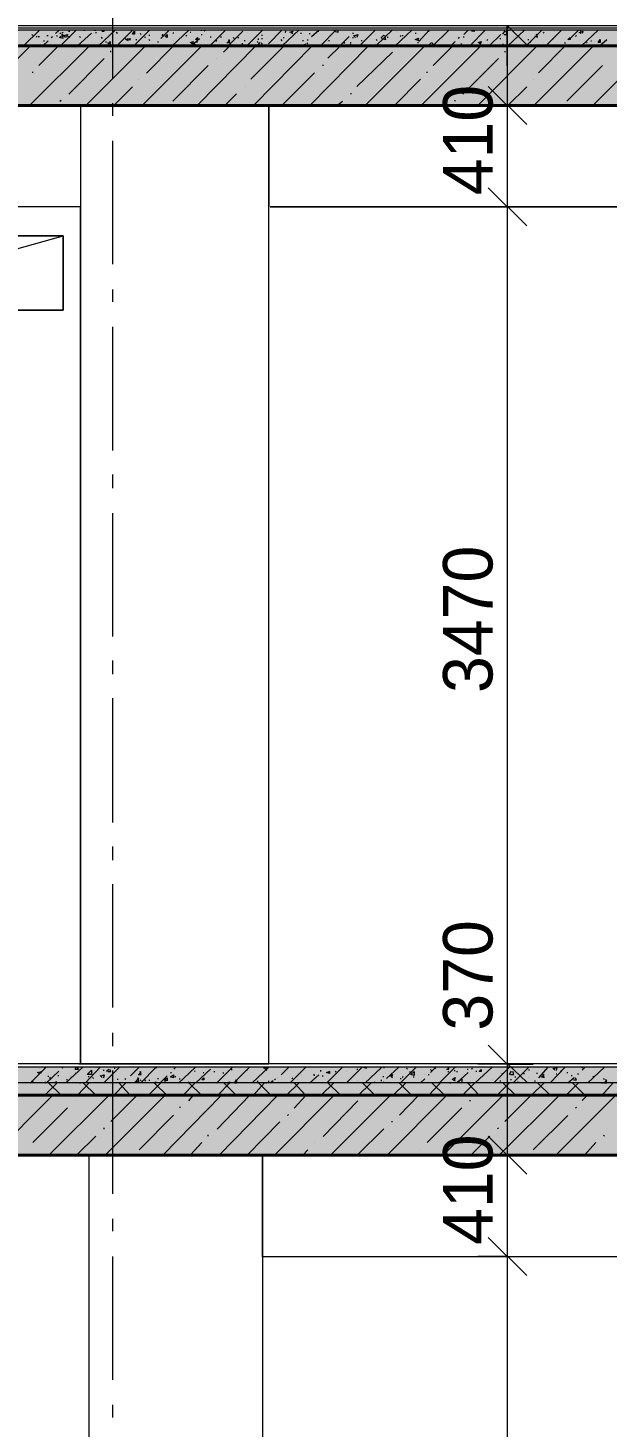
# Model space of a CAD drawing. Header units: millimetres. Extents: x -135211 to 49383, y -8033 to 228499.
# Drawn here: x -8092 to -5746, y 47183 to 52848 of the extents above; entities that cross this region are included whole.
import ezdxf

# ---------------------------------------------------------------- set-up
doc = ezdxf.new("R2010")
doc.units = ezdxf.units.MM
doc.layers.add('PDF _Геометрия', color=7, linetype='Continuous', true_color=0x1d1d1d)
doc.layers.add('PDF _Сплошная заливка', color=7, linetype='Continuous', true_color=0xffffff)
doc.layers.add('PDF _Текст', color=7, linetype='Continuous')

msp = doc.modelspace()

# ---------------------------------------------------------------- hatches: boundary and pattern name
at = {"layer": 'PDF _Сплошная заливка', "transparency": 33554559}
h = msp.add_hatch(color=256, dxfattribs=at)
h.paths.add_polyline_path([(-77398.8, 52535.5), (-77398.8, 52776.4), (-103546, 52776.4), (-103546, 52535.5)])
h.paths.add_polyline_path([(146.8, 52535.5), (146.8, 52776.4), (-22999.7, 52776.4), (-22999.7, 52535.5)])
h.paths.add_polyline_path([(-23351, 52535.5), (-23351, 52776.4), (-26352.2, 52776.4), (-26352.2, 52535.5)])
h.paths.add_polyline_path([(-26398.8, 52535.5), (-26398.8, 52776.4), (-44097.3, 52776.4), (-44097.3, 52535.5)])
h.paths.add_polyline_path([(-45350.3, 52535.5), (-45350.3, 52776.4), (-50899.8, 52776.4), (-50899.8, 52535.5)])
h = msp.add_hatch(color=256, dxfattribs=at)
h.paths.add_polyline_path([(-65546.2, 48285.5), (-65546.2, 48526.4), (-101294, 48526.4), (-101294, 48285.5)])
h.paths.add_polyline_path([(146.8, 48285.5), (146.8, 48526.4), (-22999.7, 48526.4), (-22999.7, 48285.5)])
h.paths.add_polyline_path([(-23351, 48285.5), (-23351, 48526.4), (-26352.2, 48526.4), (-26352.2, 48285.5)])
h.paths.add_polyline_path([(-26398.8, 48285.5), (-26398.8, 48526.4), (-44097.3, 48526.4), (-44097.3, 48285.5)])
h.paths.add_polyline_path([(-45350.3, 48285.5), (-45350.3, 48526.4), (-50899.8, 48526.4), (-50899.8, 48285.5)])
h.paths.add_polyline_path([(-50950.6, 48285.5), (-50950.6, 48526.4), (-65296.5, 48526.4), (-65296.5, 48285.5)])

# ---------------------------------------------------------------- linework, layer by layer
at = {"layer": 'PDF _Геометрия', "color": 7, "lineweight": 9}
for points in [[(-7747.7, 52644.8), (-7747.7, 53144.2)], [(-22897, 52775.7), (-96.7, 52775.7), (-96.7, 52839.2), (-96.7, 52847.7), (-96.7, 52856.1), (-22897, 52856.1)], [(-6150.8, 52695.4), (-6150.8, 52856.2), (-6150.8, 52534.5), (-6150.8, 52123.9), (-6150.8, 48652.6), (-6150.8, 48284.3), (-6150.8, 47873.7), (-6150.8, 45033.2)], [(-96.7, 52847.7), (-22897, 52847.7)], [(-96.7, 52839.2), (-22897, 52839.2)], [(-9234, 52533.9), (-7879.3, 52533.9), (-7879.3, 48652), (-7879.3, 52123.4), (-9606.2, 52123.4)], [(-7886.4, 48653.5), (-7115.9, 48653.5), (-7115.9, 52535.3), (-7886.4, 52535.3)], [(-7747.7, 52492.4), (-7747.7, 52543.2)], [(-7115.9, 52535.3), (-7115.9, 52124.7)], [(-579.3, 51590.4), (-579.3, 48652.5), (-579.3, 52534.4), (-579.3, 52123.7), (-7111.4, 52123.7), (-579.3, 52123.7)], [(-579.3, 52534.4), (-7111.4, 52534.4)], [(-6150.8, 52534.5), (-6269.3, 52534.5)], [(-6151.6, 52534.6), (-6045.5, 52534.6)], [(-7747.7, 51891.3), (-7747.7, 52390.8)], [(-6150.8, 52123.9), (-6269.3, 52123.9)], [(-6151.6, 52124), (-6045.5, 52124)], [(-8224.6, 51929.9), (-7949.5, 52006), (-8300.6, 52006), (-7949.5, 52006), (-7949.5, 51705.5), (-8300.6, 51705.5), (-7949.5, 51705.5), (-7949.5, 52006)], [(149, 51904.4), (149, 50981.6), (149, 48653.3), (149, 48640.7), (-19848.8, 48640.7)], [(-7747.7, 51738.9), (-7747.7, 51789.6)], [(-7747.7, 51137.7), (-7747.7, 51637.3)], [(-7747.7, 50985.3), (-7747.7, 51040.4)], [(-7747.7, 50384.2), (-7747.7, 50883.7)], [(-7747.7, 50231.8), (-7747.7, 50286.8)], [(-7747.7, 49630.7), (-7747.7, 50134.4)], [(-7747.7, 49478.3), (-7747.7, 49533.3)], [(-7747.7, 48881.4), (-7747.7, 49380.9)], [(-6150.8, 49126.8), (-6150.8, 48686.5), (-6150.8, 48470.6)], [(-7747.7, 48724.8), (-7747.7, 48779.8)], [(149, 48653.3), (-19848.8, 48653.3)], [(-19848.8, 48526.4), (149, 48526.4), (149, 48577.2), (149, 48640.7)], [(-7747.7, 48127.9), (-7747.7, 48627.4)], [(-6150.8, 48652.6), (-6269.3, 48652.6)], [(-6151.6, 48652.8), (-6045.5, 48652.8)], [(149, 48577.2), (-19848.8, 48577.2)], [(-9240.9, 45252.3), (-7844.2, 45252.3), (-7844.2, 45154.9), (-10239.9, 45154.9), (-7844.2, 45154.9), (-7844.2, 48283.4), (-7941.8, 48283.4)], [(-7142.2, 47872.9), (-7142.2, 48283.5), (-7142.2, 45155.1), (-7845.3, 45155.1)], [(-7144, 47873.3), (-544.2, 47873.3), (-544.2, 48283.9), (-544.2, 45155.5), (-4595.7, 45155.5)], [(-544.2, 48283.9), (-7144, 48283.9)], [(-6150.8, 48284.3), (-6269.3, 48284.3)], [(-6151.6, 48284.4), (-6045.5, 48284.4)], [(-7747.7, 47975.5), (-7747.7, 48026.3)], [(-7747.7, 47374.4), (-7747.7, 47873.9)], [(-6150.8, 47873.7), (-6269.3, 47873.7)], [(-6151.6, 47873.8), (-6045.5, 47873.8)], [(-7747.7, 47222), (-7747.7, 47272.8)]]:
    msp.add_lwpolyline(points, dxfattribs=at)
at = {"layer": 'PDF _Геометрия', "color": 7, "lineweight": 40}
for points in [[(-96.7, 53046.7), (-96.7, 52775.7), (-22994.2, 52775.7)], [(-22994.2, 52534.4), (-96.7, 52534.4), (-96.7, 51954.4)], [(149, 45156.8), (149, 48285.1), (149, 48526.4), (-22997.8, 48526.4)], [(-22994.2, 48284.2), (-96.7, 48284.2), (-96.7, 45155.8), (-26097.4, 45155.8)]]:
    msp.add_lwpolyline(points, dxfattribs=at)
at = {"layer": 'PDF _Геометрия', "color": 7, "lineweight": 18}
for points in [[(-6148.2, 52855.7), (-6071.8, 52779.5)], [(-6150.8, 52534.5), (-6227.2, 52610.7)], [(-6148.2, 52534), (-6071.8, 52457.8)], [(-6150.8, 52123.9), (-6227.2, 52200.1)], [(-6148.2, 52123.4), (-6071.8, 52047.2)], [(-6150.8, 48652.6), (-6227.2, 48728.8)], [(-6148.2, 48652), (-6071.8, 48580)], [(-6150.8, 48284.3), (-6227.2, 48360.5)], [(-6148.2, 48283.7), (-6071.8, 48207.5)], [(-6150.8, 47873.7), (-6227.2, 47949.9)], [(-6148.2, 47873.1), (-6071.8, 47796.9)]]:
    msp.add_lwpolyline(points, dxfattribs=at)
at = {"layer": 'PDF _Геометрия', "lineweight": 9}
for points in [[(-8109.7, 52775.5), (-8046, 52839.1)], [(-8076.9, 52822.3), (-8072.3, 52818.1)], [(-8059.3, 52813.7), (-8054.7, 52813.7)], [(-8050.6, 52813.6), (-8046, 52813.6)], [(-8028.4, 52797.4), (-8028.4, 52793.2)], [(-8019.6, 52839.7), (-8019.6, 52839.7)], [(-8015.5, 52817.6), (-8010.9, 52817.6)], [(-7997.9, 52809.1), (-7993.3, 52813.3)], [(-7980.1, 52825.9), (-7967, 52838.5)], [(-7975.8, 52817.4), (-7975.8, 52813.2)], [(-7966.4, 52810.4), (-7949.5, 52806.2), (-7954.1, 52823.1)], [(-7962.8, 52826.5), (-7958.2, 52826.5)], [(-7962.5, 52809.5), (-7949.5, 52822.3)], [(-7960.6, 52776.2), (-7896.8, 52839.7)], [(-7954.1, 52827.3), (-7949.5, 52831.5)], [(-7949.1, 52818.7), (-7940.7, 52810.3)], [(-7945, 52818), (-7931.9, 52822.2), (-7936.5, 52809.4)], [(-7927.7, 52835.6), (-7923.1, 52835.6)], [(-7927.7, 52814.4), (-7923.1, 52810.2)], [(-7890.8, 52776.5), (-7835.4, 52827.4)], [(-7883.9, 52813.4), (-7879.3, 52809.1)], [(-7866.3, 52838.6), (-7861.7, 52838.6)], [(-7826.6, 52830.7), (-7826.6, 52830.7)], [(-7822.5, 52839.1), (-7817.8, 52839.1)], [(-7817.8, 52830.7), (-7817.8, 52826.4)], [(-7806.6, 52775.2), (-7738.9, 52838.7)], [(-7796.1, 52810.2), (-7791.5, 52805.9)], [(-7791.5, 52834.7), (-7791.5, 52838.9)], [(-7791.2, 52834.7), (-7782.8, 52834.7), (-7782.8, 52838.9)], [(-7734.7, 52830.9), (-7730.1, 52826.6)], [(-7728, 52779.7), (-7668.7, 52839)], [(-7698.9, 52806.1), (-7695, 52801.8)], [(-7694.7, 52801.7), (-7686.2, 52797.5)], [(-7690.1, 52801), (-7686.2, 52805.2)], [(-7689.8, 52801), (-7677.5, 52805.1), (-7681.3, 52796.7)], [(-7661.7, 52776.5), (-7598.5, 52840)], [(-7655, 52800.8), (-7651.1, 52800.8)], [(-7637.4, 52826), (-7633.6, 52821.8)], [(-7619.9, 52810.5), (-7616, 52810.5)], [(-7602.3, 52818.9), (-7598.5, 52818.9)], [(-7602.3, 52801.2), (-7598.5, 52797)], [(-7553.5, 52805.7), (-7519.5, 52839.5)], [(-7549.7, 52818.6), (-7545.9, 52818.6), (-7545.9, 52822.8)], [(-7508.5, 52775.6), (-7440.6, 52839.1)], [(-7502, 52826), (-7502, 52830.2)], [(-7453.2, 52818.7), (-7449.3, 52814.5)], [(-7435.6, 52831.3), (-7431.8, 52831.3)], [(-7430.7, 52775.3), (-7396.7, 52804.9)], [(-7391.8, 52839.5), (-7387.9, 52839.5)], [(-7387.9, 52818.3), (-7387.9, 52822.6)], [(-7378.9, 52835.9), (-7370.4, 52840.2)], [(-7354.8, 52775.4), (-7291.4, 52838.9)], [(-7352.8, 52813.8), (-7352.8, 52809.6)], [(-7330.4, 52793.3), (-7326.5, 52797.6)], [(-7312.8, 52814.4), (-7309, 52810.1)], [(-7286.2, 52788.8), (-7273.9, 52788.8), (-7277.7, 52801.4)], [(-7282.4, 52788), (-7273.9, 52800.7)], [(-7280.7, 52775.7), (-7221.2, 52835)], [(-7273.9, 52838.7), (-7273.9, 52838.7)], [(-7273.9, 52838.7), (-7273.9, 52838.7)], [(-7260.2, 52809.8), (-7256.3, 52805.5)], [(-7238.8, 52806.2), (-7238.8, 52810.5)], [(-7216.3, 52797.6), (-7212.4, 52797.6)], [(-7205.7, 52776), (-7142.2, 52839.5)], [(-7203.7, 52830.6), (-7203.7, 52830.6)], [(-7159.8, 52805), (-7159.8, 52800.7)], [(-7146.1, 52818.3), (-7142.2, 52818.3)], [(-7146.1, 52805.6), (-7142.2, 52805.6)], [(-7118.2, 52783.9), (-7063.3, 52838.9)], [(-7067.1, 52800.8), (-7063.3, 52796.6)], [(-7060.5, 52776.6), (-6993.1, 52840.1)], [(-7058.4, 52809.3), (-7054.5, 52809.3)], [(-7049.6, 52830.3), (-7045.7, 52834.6)], [(-7031.8, 52831), (-7019.4, 52835.2), (-7023.3, 52826.7)], [(-7028.2, 52821.8), (-7028.2, 52821.8)], [(-7027.9, 52830.2), (-7019.4, 52826)], [(-6988.2, 52826.6), (-6984.3, 52826.6)], [(-6979.4, 52797.6), (-6975.5, 52797.6)], [(-6958, 52797.5), (-6958, 52801.7)], [(-6953.1, 52826.3), (-6949.2, 52826.3)], [(-6943.6, 52814.2), (-6914.1, 52839.5)], [(-6918, 52834.6), (-6914.1, 52834.6)], [(-6907.5, 52776.4), (-6843.9, 52839.9), (-6852.5, 52835.7)], [(-6874.1, 52797), (-6870.3, 52797)], [(-6852.2, 52835.6), (-6835.2, 52831.4), (-6835.2, 52839.8)], [(-6829.3, 52776.1), (-6791.3, 52814.1)], [(-6777.6, 52826.7), (-6773.7, 52826.7)], [(-6777.6, 52809), (-6773.7, 52809)], [(-6773.5, 52818.2), (-6765, 52809.8)], [(-6768.6, 52817.4), (-6756.2, 52821.6), (-6760.1, 52808.9)], [(-6749.6, 52775.4), (-6686, 52838.9)], [(-6742.5, 52796.9), (-6738.6, 52796.9)], [(-6686, 52821.9), (-6686, 52821.9)], [(-6683.4, 52776.4), (-6615.8, 52840)], [(-6681.1, 52801.5), (-6677.2, 52797.3)], [(-6663.3, 52806.3), (-6650.9, 52819)], [(-6659.2, 52805.5), (-6642.1, 52801.2), (-6646, 52818.2)], [(-6637.2, 52810.4), (-6633.4, 52810.4)], [(-6604.4, 52776), (-6536.8, 52839.5)], [(-6598.3, 52834.8), (-6598.3, 52834.8)], [(-6584.6, 52813.6), (-6580.7, 52817.8)], [(-6575.8, 52817.7), (-6571.9, 52817.7)], [(-6523.2, 52827.4), (-6519.3, 52827.4)], [(-6522.9, 52802), (-6510.5, 52806.2), (-6514.4, 52797.7)], [(-6519.1, 52801.2), (-6510.5, 52796.9)], [(-6508.6, 52793.2), (-6466.6, 52839.7)], [(-6470.5, 52834.8), (-6466.6, 52834.8)], [(-6451.5, 52775.8), (-6387.7, 52839.3)], [(-6414, 52800.5), (-6414, 52800.5)], [(-6347.7, 52805.9), (-6343.8, 52810.2)], [(-6326.3, 52809.3), (-6326.3, 52813.5)], [(-6325.8, 52821.9), (-6308.7, 52838.8)], [(-6302.4, 52776.4), (-6238.5, 52839.9)], [(-6294.8, 52835.9), (-6282.4, 52835.9), (-6286.3, 52840.2)], [(-6286.3, 52834.3), (-6282.4, 52838.6)], [(-6238.5, 52827.2), (-6238.5, 52827.2)], [(-6233.6, 52797.5), (-6229.7, 52801.7)], [(-6223.9, 52775.2), (-6177.1, 52821.8)], [(-6181, 52804.9), (-6177.1, 52804.9)], [(-6168.1, 52823.2), (-6159.6, 52835.9)], [(-6163.5, 52834.4), (-6159.6, 52834.4)], [(-6163.2, 52822.3), (-6150.8, 52822.3), (-6154.7, 52835)], [(-6148.4, 52775.3), (-6080.6, 52838.8)], [(-6145.9, 52839.3), (-6142, 52839.3)], [(-6115.7, 52813.6), (-6115.7, 52813.6)], [(-6073.6, 52775.7), (-6010.4, 52839.2)], [(-6066.9, 52801.4), (-6063, 52801.4)], [(-6040.4, 52814.7), (-6027.9, 52810.4), (-6031.8, 52823.1)], [(-6036.5, 52813.9), (-6027.9, 52822.3)], [(-6005.5, 52826.4), (-6001.6, 52830.6)], [(-5994.7, 52775.2), (-5931.4, 52838.7)], [(-5966.5, 52801.6), (-5966.5, 52805.8)], [(-5957.8, 52834.6), (-5957.8, 52834.6)], [(-5957.8, 52817.6), (-5957.8, 52817.6)], [(-5899.5, 52801.6), (-5861.2, 52839.8)], [(-5873.9, 52813.6), (-5870, 52817.9)], [(-5861.1, 52831.2), (-5852.5, 52827)], [(-5856.4, 52839), (-5852.5, 52834.7)], [(-5856.2, 52830.4), (-5843.7, 52834.6), (-5847.6, 52826.2)], [(-5850.3, 52775.7), (-5782.3, 52839.3)], [(-5799.8, 52839.4), (-5799.8, 52839.4)], [(-5782.3, 52826.5), (-5782.3, 52826.5)], [(-5776.9, 52776.3), (-5747.2, 52801.7)], [(-8322.1, 52535.3), (-8081.1, 52776.6)], [(-8085.7, 52533.7), (-7844.2, 52775)], [(-8047.7, 52696.2), (-7967, 52776.6)], [(-8032.4, 52775.3), (-8010.9, 52796.5)], [(-7870.5, 52780.2), (-7870.5, 52780.2)], [(-7857.2, 52533.8), (-7616, 52775.1)], [(-7840, 52780), (-7835.4, 52780)], [(-7778.6, 52792.3), (-7774, 52792.3)], [(-7773.4, 52780.3), (-7756.4, 52776), (-7761, 52793)], [(-7769.8, 52788), (-7765.2, 52788)], [(-7768.7, 52779.5), (-7756.4, 52792.2)], [(-7756.4, 52750.6), (-7756.4, 52754.9)], [(-7629.5, 52533.9), (-7387.9, 52775.2)], [(-7612.3, 52665.1), (-7502, 52775.2)], [(-7584.8, 52776.4), (-7580.9, 52780.7)], [(-7567.3, 52792.5), (-7563.4, 52792.5)], [(-7514.6, 52779.5), (-7510.8, 52775.2)], [(-7502, 52796.4), (-7502, 52796.4)], [(-7435.4, 52788.9), (-7423, 52793.2), (-7426.9, 52780.4)], [(-7431.5, 52788.1), (-7423, 52779.7)], [(-7418.1, 52779.6), (-7414.2, 52783.8)], [(-7409.3, 52792.2), (-7405.5, 52792.2), (-7409.3, 52796.5)], [(-7406, 52534.9), (-7168.6, 52776.1), (-7168.6, 52780.4), (-7177.1, 52776.1)], [(-7374.2, 52776.6), (-7370.4, 52776.6)], [(-7317.7, 52789), (-7317.7, 52789)], [(-7299.4, 52749.8), (-7273.9, 52775.2)], [(-7268.9, 52776), (-7265.1, 52776)], [(-7256.3, 52792.9), (-7256.3, 52792.9)], [(-7225.1, 52785), (-7221.2, 52785)], [(-7189.9, 52640.7), (-7054.5, 52776.2)], [(-7177.5, 52535), (-6940.4, 52776.2)], [(-7163.7, 52793), (-7159.8, 52788.8)], [(-7159.5, 52780.3), (-7151, 52788.7)], [(-7154.6, 52779.4), (-7142.2, 52779.4), (-7146.1, 52787.9)], [(-7128.6, 52780.1), (-7124.7, 52780.1)], [(-7028.2, 52775.3), (-7028.2, 52775.3)], [(-6979.2, 52775.6), (-6966.8, 52784.1)], [(-6961.9, 52784), (-6958, 52788.2)], [(-6949, 52535), (-6712.3, 52776.3)], [(-6879, 52792.8), (-6879, 52792.8)], [(-6877.6, 52725.5), (-6826.4, 52776.2)], [(-6856.6, 52779.8), (-6852.7, 52779.8)], [(-6812.7, 52784.6), (-6808.8, 52788.8)], [(-6786.4, 52788.7), (-6782.5, 52788.7)], [(-6786.4, 52784.4), (-6782.5, 52780.2)], [(-6759.5, 52610.6), (-6615.8, 52750.3)], [(-6725.2, 52535.1), (-6484.2, 52776.4)], [(-6686, 52783.8), (-6686, 52783.8)], [(-6602.1, 52775.5), (-6598.3, 52775.5)], [(-6593.4, 52779.7), (-6589.5, 52779.7)], [(-6523.2, 52780.1), (-6519.3, 52780.1)], [(-6514.4, 52789.2), (-6510.5, 52789.2)], [(-6505.6, 52776.5), (-6501.7, 52776.5)], [(-6497.5, 52535.2), (-6256.1, 52776.5)], [(-6470.3, 52776.2), (-6457.9, 52788.9)], [(-6466.4, 52775.5), (-6457.9, 52775.5)], [(-6449.1, 52775.4), (-6453, 52788.1)], [(-6450.3, 52696), (-6370.1, 52776.5)], [(-6409.1, 52775.9), (-6405.2, 52775.9)], [(-6378.5, 52776.4), (-6361.4, 52793.3)], [(-6338.9, 52783.9), (-6335, 52783.9)], [(-6269, 52535.3), (-6027.9, 52776.5)], [(-6268.5, 52789.2), (-6256.1, 52793.4), (-6260, 52780.7)], [(-6264.6, 52788.4), (-6256.1, 52779.9)], [(-6168.3, 52784.4), (-6168.3, 52780.2)], [(-6159.6, 52750.4), (-6159.6, 52754.7)], [(-6150.8, 52780.8), (-6150.8, 52780.8)], [(-6058.2, 52788.7), (-6054.3, 52792.9)], [(-6041.3, 52535.4), (-5799.8, 52776.7)], [(-6024, 52666.5), (-5913.9, 52776.6)], [(-6005.3, 52775.6), (-5992.8, 52779.8), (-5996.7, 52775.6)], [(-5922.7, 52780.9), (-5922.7, 52780.9)], [(-5917.8, 52785.1), (-5913.9, 52789.3)], [(-5830, 52788.7), (-5826.1, 52788.7)], [(-5812.5, 52796.3), (-5808.6, 52796.3)], [(-5804.1, 52533.8), (-5562.9, 52775.1)], [(-5782.3, 52792.7), (-5782.3, 52792.7)], [(-7926.6, 52580.7), (-7782.8, 52724.6)], [(-7505.2, 52552.3), (-7361.6, 52696.2)], [(-7326.5, 52724.8), (-7326.5, 52724.8)], [(-6896.6, 52694.7), (-6896.6, 52699)], [(-6330, 52580.5), (-6185.9, 52724.5)], [(-5908.6, 52552), (-5764.7, 52696)], [(-8072.3, 52666.4), (-8072.3, 52670.7)], [(-7642.4, 52640.6), (-7642.4, 52640.6)], [(-7062.6, 52534.9), (-6931.7, 52666.1)], [(-6607.5, 52534.5), (-6501.7, 52640.3)], [(-6475.4, 52666.3), (-6475.4, 52670.5)], [(-6045.5, 52640.4), (-6045.5, 52640.4)], [(-7744.9, 52534.2), (-7668.7, 52610.3)], [(-7293.9, 52535.4), (-7247.5, 52581.9)], [(-7212.4, 52610.5), (-7212.4, 52610.5)], [(-6782.5, 52580.5), (-6782.5, 52584.7)], [(-6148.2, 52534), (-6071.8, 52610.2)], [(-7962.8, 52552.2), (-7958.2, 52556.4)], [(-6838.5, 52534.9), (-6817.6, 52551.8)], [(-6361.4, 52552.1), (-6361.4, 52556.3)], [(-8083.4, 48575.9), (-8019.6, 48639.4), (-8024.3, 48639.4)], [(-8054.4, 48619.4), (-8046, 48615.1)], [(-8050.3, 48618.4), (-8037.2, 48622.6), (-8041.8, 48614.2)], [(-8046, 48636.3), (-8046, 48636.3)], [(-8024.3, 48636.1), (-8019.6, 48640.4)], [(-8019.6, 48639.4), (-8019.6, 48639.4)], [(-8017.7, 48577.4), (-7967, 48623.9)], [(-8010.9, 48605.5), (-8010.9, 48601.3)], [(-7971.6, 48607), (-7967, 48607)], [(-7954.1, 48636.5), (-7949.5, 48640.8)], [(-7938.2, 48576.6), (-7870.5, 48640.2)], [(-7901.4, 48631.8), (-7896.8, 48640.3)], [(-7901.1, 48631.8), (-7888, 48631.8), (-7892.6, 48640.3)], [(-7859.5, 48577), (-7800.3, 48640.5)], [(-7800, 48606.6), (-7791.5, 48598.1)], [(-7795.8, 48605.6), (-7782.8, 48609.8), (-7786.6, 48597.1)], [(-7791.5, 48631), (-7791.5, 48631)], [(-7787.4, 48627.7), (-7782.8, 48627.7)], [(-7784.5, 48576.4), (-7721.3, 48639.9)], [(-7773.7, 48623.4), (-7765.2, 48631.8)], [(-7768.7, 48622.4), (-7756.4, 48622.4), (-7760.3, 48630.8)], [(-7751.5, 48614.7), (-7747.7, 48614.7)], [(-7742.7, 48635.8), (-7738.9, 48635.8)], [(-7676.3, 48605.4), (-7642.4, 48639.3)], [(-7659.9, 48627.7), (-7659.9, 48627.7)], [(-7645.9, 48610.5), (-7633.6, 48610.5), (-7637.4, 48623.2)], [(-7642.1, 48609.6), (-7633.6, 48622.3)], [(-7635.4, 48577.1), (-7572.2, 48640.6), (-7572.2, 48636.4)], [(-7557.6, 48575.9), (-7528.3, 48605.5)], [(-7519.5, 48606.3), (-7519.5, 48606.3)], [(-7514.6, 48618.1), (-7510.8, 48618.1)], [(-7501.7, 48631.6), (-7493.2, 48640)], [(-7482.2, 48575.9), (-7414.2, 48639.4)], [(-7418.1, 48623.4), (-7414.2, 48623.4)], [(-7412.3, 48577.3), (-7352.8, 48632.3)], [(-7387.9, 48606.3), (-7387.9, 48606.3)], [(-7383, 48618.9), (-7379.1, 48618.9)], [(-7339.1, 48622.8), (-7335.3, 48622.8)], [(-7328.4, 48575.7), (-7265.1, 48639.2)], [(-7300.2, 48615), (-7300.2, 48619.2)], [(-7268.9, 48630.7), (-7265.1, 48630.7)], [(-7249.8, 48585.4), (-7194.9, 48640.5)], [(-7203.7, 48626.9), (-7203.7, 48631.2)], [(-7184, 48576.4), (-7115.9, 48639.9)], [(-7137.1, 48635.7), (-7124.7, 48640), (-7128.6, 48627.3)], [(-7133.2, 48634.8), (-7124.7, 48626.4)], [(-7066.4, 48609.7), (-7037, 48639.3)], [(-7030.3, 48576.2), (-6966.8, 48639.7)], [(-6984.3, 48606.9), (-6984.3, 48606.9)], [(-6952.1, 48575.7), (-6914.1, 48609.7)], [(-6931.7, 48605.5), (-6931.7, 48609.8), (-6935.5, 48609.8)], [(-6905.3, 48623.2), (-6905.3, 48627.5)], [(-6900.4, 48605.3), (-6896.6, 48605.3)], [(-6887.8, 48639.1), (-6887.8, 48639.1)], [(-6881.2, 48576.9), (-6817.6, 48640.4)], [(-6874.1, 48619.6), (-6870.3, 48623.9)], [(-6847.8, 48619.4), (-6843.9, 48623.7)], [(-6802.3, 48576.3), (-6738.6, 48639.8)], [(-6800.1, 48623.4), (-6800.1, 48623.4)], [(-6760.1, 48632.4), (-6756.2, 48632.4)], [(-6756.2, 48635.7), (-6756.2, 48635.7)], [(-6733.5, 48640.6), (-6721.1, 48636.3), (-6721.1, 48640.6)], [(-6729.9, 48639.7), (-6729.9, 48639.7)], [(-6727.2, 48575.7), (-6659.7, 48639.2)], [(-6650.9, 48640.1), (-6650.9, 48635.8)], [(-6640, 48593.9), (-6589.5, 48640.5)], [(-6628.2, 48606.8), (-6615.8, 48611.1), (-6619.7, 48598.4)], [(-6624.3, 48605.9), (-6615.8, 48597.4)], [(-6583, 48577.3), (-6519.3, 48640.8)], [(-6558.3, 48636), (-6554.4, 48631.7)], [(-6545.6, 48622.3), (-6545.6, 48618.1)], [(-6484.2, 48610.9), (-6484.2, 48610.9)], [(-6475.4, 48606.7), (-6475.4, 48606.7)], [(-6470.5, 48610.9), (-6466.6, 48610.9)], [(-6461.8, 48631.1), (-6457.9, 48626.8)], [(-6461.3, 48619.1), (-6440.3, 48640.2)], [(-6444.2, 48639.4), (-6440.3, 48635.1)], [(-6425.2, 48576.2), (-6361.4, 48639.7)], [(-6396.2, 48632.4), (-6387.7, 48632.4), (-6387.7, 48640.8)], [(-6391.6, 48631.4), (-6387.7, 48639.9)], [(-6391.6, 48622.9), (-6387.7, 48622.9)], [(-6365.2, 48627), (-6361.4, 48627)], [(-6356.5, 48622.7), (-6352.6, 48622.7)], [(-6355.4, 48576.7), (-6308.7, 48619)], [(-6312.6, 48631.7), (-6308.7, 48631.7)], [(-6295.1, 48631.6), (-6291.2, 48635.9)], [(-6295.1, 48634.9), (-6291.2, 48634.9)], [(-6280, 48576.9), (-6212.2, 48640.4)], [(-6277.5, 48623.9), (-6273.6, 48623.9)], [(-6247.3, 48640.6), (-6247.3, 48640.6)], [(-6205.1, 48577.3), (-6142, 48640.7)], [(-6177.1, 48618.9), (-6177.1, 48618.9)], [(-6172.2, 48614.6), (-6168.3, 48610.4)], [(-6141.8, 48611.1), (-6133.2, 48623.8)], [(-6136.9, 48610), (-6124.5, 48610), (-6128.4, 48622.8)], [(-6126.2, 48576.7), (-6063, 48640.2)], [(-6084.5, 48614.9), (-6080.6, 48614.9)], [(-6063, 48630.8), (-6063, 48626.6)], [(-6031.8, 48615.4), (-6027.9, 48615.4)], [(-6022.3, 48597.2), (-5984.1, 48639.6)], [(-6014.1, 48602.5), (-6001.6, 48598.3), (-6005.5, 48611)], [(-6010.2, 48601.6), (-6001.6, 48610.1)], [(-5984.1, 48609.9), (-5984.1, 48609.9)], [(-5977.1, 48577.4), (-5913.9, 48640.9)], [(-5966.3, 48636), (-5957.8, 48627.6)], [(-5961.5, 48635.1), (-5949, 48639.3), (-5952.9, 48626.6)], [(-5952.9, 48613.9), (-5949, 48613.9)], [(-5935.3, 48622.2), (-5931.4, 48626.5)], [(-5909, 48618.7), (-5905.1, 48618.7)], [(-5891.5, 48605.9), (-5887.6, 48605.9)], [(-5865.1, 48610.9), (-5861.2, 48615.1)], [(-5847.6, 48636.1), (-5843.7, 48640.4)], [(-5847.4, 48627.5), (-5834.9, 48640.3)], [(-5843.7, 48627.6), (-5843.7, 48627.6)], [(-5824, 48576.2), (-5755.9, 48639.7)], [(-8076.9, 48585.7), (-8072.3, 48581.5)], [(-8026.5, 48524.8), (-7975.8, 48575.6)], [(-8024.3, 48575.9), (-8019.6, 48580.2)], [(-7958.2, 48526.5), (-8008.9, 48577.3)], [(-8006.7, 48597), (-8002.1, 48597)], [(-8002.1, 48597.9), (-8002.1, 48593.7)], [(-7980.4, 48580.7), (-7975.8, 48580.7)], [(-7936.5, 48589.8), (-7931.9, 48589.8)], [(-7919, 48601.5), (-7914.4, 48597.2)], [(-7891.1, 48526.6), (-7844.2, 48577.3)], [(-7883.9, 48576.7), (-7879.3, 48576.7)], [(-7817.8, 48526.3), (-7868.6, 48577.2)], [(-7848.8, 48602.8), (-7844.2, 48602.8)], [(-7831.2, 48598.4), (-7826.6, 48594.2)], [(-7745.8, 48525.4), (-7695, 48576.2)], [(-7730.1, 48593.4), (-7730.1, 48589.2)], [(-7677.5, 48526.2), (-7723.7, 48577)], [(-7712.6, 48577.3), (-7712.6, 48577.3)], [(-7698.9, 48589.8), (-7695, 48594.1)], [(-7659.3, 48581), (-7642.4, 48581), (-7646.2, 48597.9)], [(-7654.7, 48580.1), (-7642.4, 48597)], [(-7637.4, 48589.3), (-7633.6, 48585.2)], [(-7619.9, 48588.3), (-7616, 48584.1)], [(-7605.5, 48525.3), (-7554.6, 48576.1)], [(-7602.3, 48588.2), (-7598.5, 48588.2)], [(-7528.3, 48525), (-7579.2, 48575.9)], [(-7576, 48581.4), (-7572.2, 48581.4)], [(-7567.3, 48594), (-7563.4, 48594)], [(-7537.1, 48584.4), (-7537.1, 48580.2)], [(-7497.1, 48601.9), (-7493.2, 48601.9)], [(-7479.5, 48593.4), (-7475.7, 48593.4)], [(-7465.2, 48526.1), (-7414.2, 48576.8)], [(-7444.4, 48580.4), (-7440.6, 48576.1)], [(-7387.9, 48524.9), (-7438.9, 48575.7)], [(-7352.8, 48577.3), (-7352.8, 48577.3)], [(-7324.8, 48525.9), (-7273.9, 48576.7)], [(-7247.5, 48525.7), (-7298.5, 48576.5)], [(-7286.5, 48576.8), (-7282.6, 48576.8)], [(-7286.2, 48576.7), (-7273.9, 48580.9), (-7277.7, 48576.7)], [(-7203.7, 48576.1), (-7203.7, 48576.1)], [(-7179.9, 48525.7), (-7133.5, 48576.5)], [(-7163.7, 48581), (-7159.8, 48585.2)], [(-7107.1, 48525.5), (-7158.2, 48576.4)], [(-7128.6, 48576.5), (-7124.7, 48576.5)], [(-7124.7, 48576.5), (-7124.7, 48576.5)], [(-7115.9, 48580.6), (-7115.9, 48584.9)], [(-7110.8, 48577.2), (-7098.4, 48585.7)], [(-7093.5, 48588.9), (-7089.6, 48593.1)], [(-7080.8, 48597.3), (-7080.8, 48597.3)], [(-7044.2, 48526.5), (-6993.1, 48577.3)], [(-7023.3, 48592.6), (-7019.4, 48596.8)], [(-7013.2, 48474.6), (-6966.8, 48525.4), (-7013.2, 48576.2)], [(-7001.9, 48588.3), (-7001.9, 48588.3)], [(-6903.9, 48526.3), (-6852.7, 48577.2)], [(-6826.4, 48526.2), (-6877.6, 48577)], [(-6756.2, 48584.9), (-6756.2, 48584.9)], [(-6754, 48525.2), (-6703.5, 48576)], [(-6686, 48526), (-6736.4, 48576.8)], [(-6689.9, 48580.1), (-6686, 48580.1)], [(-6659.7, 48584.1), (-6659.7, 48588.4)], [(-6654.8, 48601.9), (-6650.9, 48601.9)], [(-6650.9, 48576.5), (-6650.9, 48580.7)], [(-6613.7, 48525.1), (-6563.2, 48575.9)], [(-6536.8, 48524.9), (-6587.4, 48575.7)], [(-6584.6, 48593.9), (-6580.7, 48593.9)], [(-6575.8, 48598), (-6571.9, 48602.3)], [(-6531.9, 48601), (-6528.1, 48601)], [(-6501.3, 48576.2), (-6484.2, 48593.1)], [(-6469.4, 48524.9), (-6422.8, 48575.7)], [(-6405.2, 48526.6), (-6455.8, 48577.4)], [(-6382.8, 48577.2), (-6378.9, 48577.2)], [(-6373.8, 48589.8), (-6361.4, 48598.3), (-6365.2, 48585.6)], [(-6369.9, 48588.8), (-6361.4, 48584.6)], [(-6333, 48525.7), (-6282.4, 48576.5)], [(-6264.8, 48526.5), (-6311.6, 48577.3)], [(-6303.8, 48576.6), (-6299.9, 48576.6)], [(-6273.6, 48593.4), (-6273.6, 48593.4)], [(-6212.2, 48589.6), (-6212.2, 48589.6)], [(-6192.7, 48525.5), (-6142, 48576.3)], [(-6181, 48585.1), (-6177.1, 48585.1)], [(-6115.7, 48525.3), (-6166.4, 48576.1)], [(-6137.1, 48589.9), (-6133.2, 48589.9)], [(-6119.6, 48601.5), (-6115.7, 48601.5)], [(-6115.7, 48577), (-6115.7, 48577)], [(-6115.5, 48577), (-6106.9, 48581.2), (-6106.9, 48577)], [(-6063, 48596.9), (-6063, 48596.9)], [(-6052.3, 48526.3), (-6001.6, 48577.1)], [(-6040.6, 48584.9), (-6036.7, 48584.9)], [(-5975.3, 48525.2), (-6026, 48576)], [(-5912, 48526.2), (-5861.2, 48576.9)], [(-5904.6, 48577.1), (-5878.8, 48598.2), (-5887.4, 48589.8)], [(-5834.9, 48525.9), (-5885.7, 48576.7)], [(-5882.5, 48588.8), (-5870, 48588.8), (-5873.9, 48597.3)], [(-5843.7, 48575.9), (-5843.7, 48580.1)], [(-5803.7, 48602.8), (-5799.8, 48602.8)], [(-5768.6, 48577.2), (-5764.7, 48577.2)], [(-5767.8, 48526), (-5720.9, 48576.8)], [(-5759.9, 48589.8), (-5755.9, 48594)], [(-5759.7, 48577), (-5747.2, 48577), (-5751.1, 48589.7)], [(-5755.8, 48576.1), (-5747.2, 48588.8)], [(-8234.5, 48284.5), (-7993.3, 48525.8)], [(-8006.9, 48284.7), (-7765.2, 48525.9)], [(-7896.8, 48503.9), (-7896.8, 48503.9)], [(-7778.4, 48284.8), (-7537.1, 48526)], [(-7756.7, 48420.2), (-7651.1, 48526)], [(-7546.1, 48283.9), (-7309, 48525.3)], [(-7440, 48504), (-7423, 48525.2)], [(-7326.3, 48389.8), (-7194.9, 48525.3)], [(-7317.6, 48284), (-7080.8, 48525.4)], [(-7093.8, 48284.2), (-6852.7, 48525.4)], [(-6895.8, 48359.6), (-6756.2, 48503.5)], [(-6866.1, 48284.3), (-6624.6, 48525.6)], [(-6637.6, 48284.3), (-6396.5, 48525.6)], [(-6586.7, 48445.2), (-6510.5, 48525.6)], [(-6409.9, 48284.5), (-6168.3, 48525.8)], [(-6303.8, 48504.7), (-6299.9, 48504.7)], [(-6181.5, 48284.6), (-5940.2, 48525.8)], [(-6160.4, 48420), (-6054.3, 48525.8)], [(-5953, 48284.7), (-5712.1, 48526)], [(-5847.2, 48504.7), (-5826.1, 48525.9)], [(-8071.8, 48335.8), (-7931.9, 48475.5)], [(-7641.6, 48305.7), (-7502, 48445.3)], [(-7475.7, 48475.7), (-7475.7, 48480)], [(-7040.8, 48444.6), (-7037, 48448.8)], [(-6474.4, 48335.6), (-6335, 48475.3)], [(-6044.9, 48305.5), (-5905.1, 48445.1)], [(-5873.9, 48474.5), (-5870, 48478.8)], [(-7782.8, 48389.7), (-7782.8, 48394)], [(-7203.6, 48283.9), (-7072.1, 48419.4)], [(-6756.5, 48285.4), (-6650.9, 48391.2)], [(-6619.7, 48420.6), (-6615.8, 48420.6)], [(-6189.8, 48390.4), (-6185.9, 48394.7)], [(-7894, 48285.1), (-7817.8, 48361.2)], [(-7434.2, 48284.6), (-7387.9, 48335.4)], [(-7361.6, 48361.4), (-7361.6, 48365.7)], [(-6931.7, 48335.5), (-6931.7, 48335.5)], [(-6297.3, 48284.8), (-6221, 48361)], [(-5837.9, 48284.4), (-5791, 48335.1)], [(-5759.9, 48360.2), (-5755.9, 48364.5)], [(-6978.9, 48284), (-6958, 48305.2)], [(-6501.7, 48305.4), (-6501.7, 48305.4)]]:
    msp.add_lwpolyline(points, dxfattribs=at)
for points in [[(-7659.9, 52835.4), (-7659.9, 52822.7), (-7668.4, 52822.7)], [(-7528.3, 52821.9), (-7528.3, 52809.2), (-7536.8, 52813.4)], [(-7405.5, 52810), (-7405.5, 52801.5), (-7414, 52801.5)], [(-5896.3, 52809.6), (-5896.3, 52801.1), (-5904.9, 52801.1)], [(-5773.5, 52801.9), (-5773.5, 52789.1), (-5782.1, 52789.1)], [(-7019.4, 52779.4), (-7019.4, 52775.2)], [(-7896.8, 48614.9), (-7901.4, 48614.9)], [(-7835.4, 48611.2), (-7852.3, 48611.2), (-7835.4, 48628.1)], [(-7502, 48609.5), (-7502, 48596.9), (-7514.3, 48601)], [(-6870.3, 48622.9), (-6870.3, 48614.5), (-6882.6, 48618.7)], [(-6528.1, 48606.1), (-6540.5, 48610.4), (-6528.1, 48623.1)], [(-6256.1, 48631.3), (-6256.1, 48622.9), (-6264.6, 48622.9)], [(-7528.3, 48597.1), (-7528.3, 48584.3), (-7540.6, 48588.6)], [(-7379.1, 48597.7), (-7379.1, 48589.3), (-7387.6, 48589.3)], [(-7247.5, 48588.3), (-7247.5, 48575.6), (-7256, 48575.6)], [(-6335, 48576), (-6352.2, 48580.2), (-6335, 48592.9)]]:
    msp.add_lwpolyline(points, close=True, dxfattribs=at)
at = {"layer": 'PDF _Сплошная заливка', "lineweight": 9, "transparency": 33554559}
for points in [[(-22897, 52839.2), (-96.7, 52839.2), (-22897, 52775.7), (-96.7, 52775.7)], [(-19848, 48640.7), (149, 48640.7), (-19848, 48577.2), (149, 48577.2)], [(-19848, 48577.2), (149, 48577.2), (-19848, 48526.4), (149, 48526.4)]]:
    msp.add_solid(points, dxfattribs=at)

# ---------------------------------------------------------------- texts
at = {"layer": 'PDF _Текст', "char_height": 200.42, "attachment_point": 4, "rotation": 90, "style": ''}
for s, insert in [('410', (-6309, 52170.5)), ('3470', (-6309, 50155.5)), ('370', (-6309, 48788.2)), ('410', (-6309, 47920.3))]:
    msp.add_mtext(s, dxfattribs=dict(at, insert=insert))

doc.saveas('drawing.dxf')
